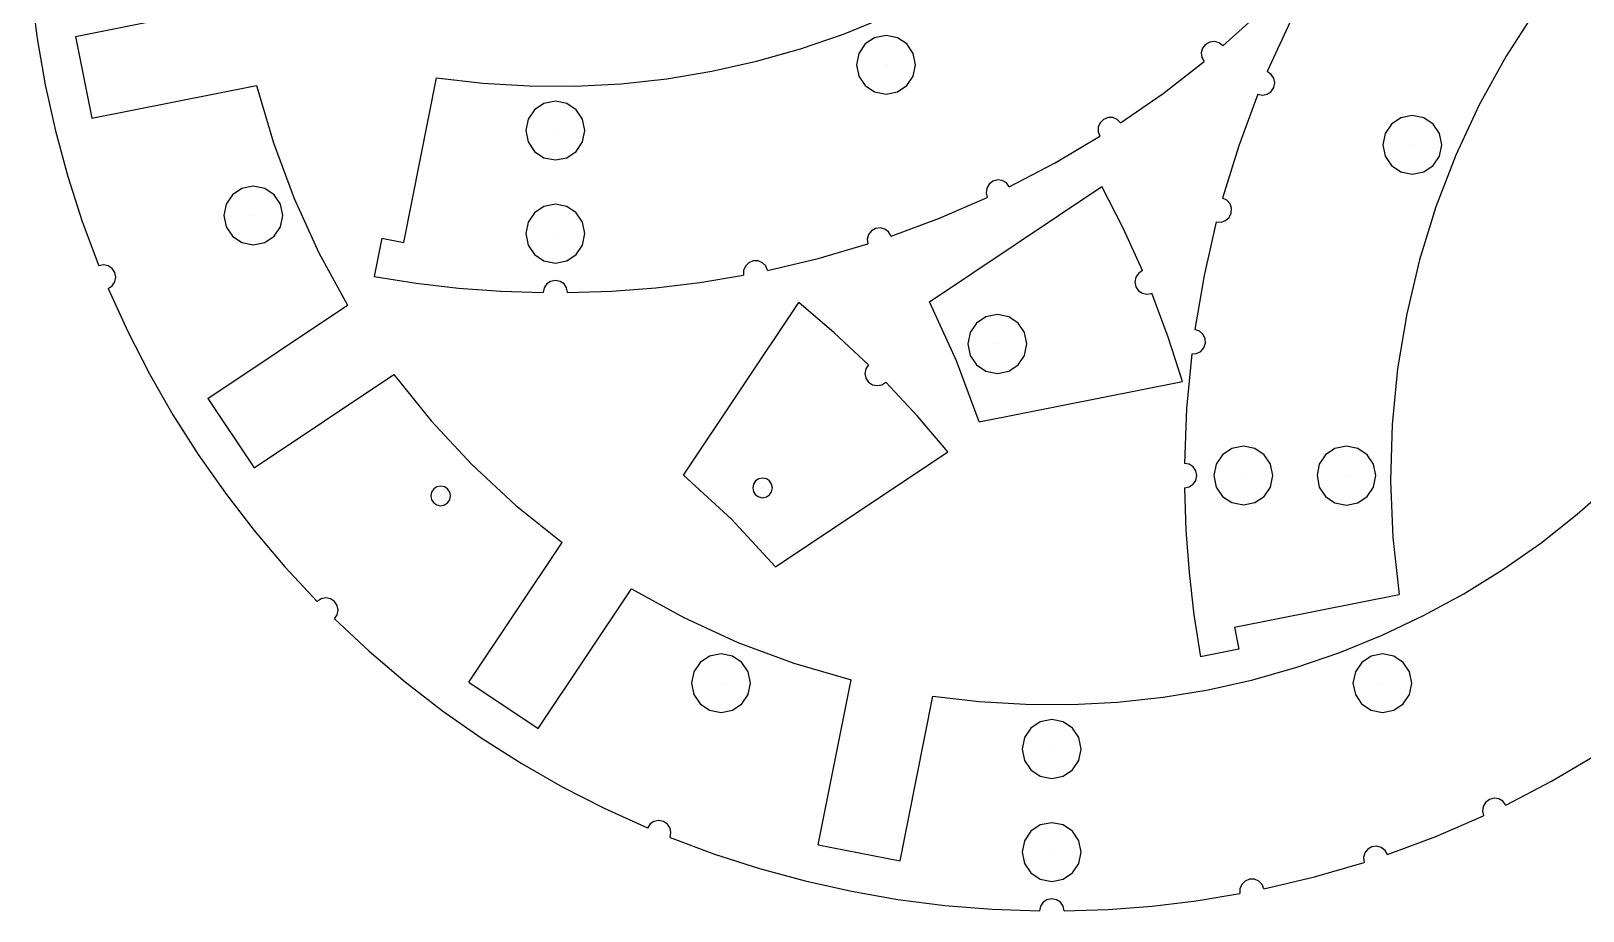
# Model space of a CAD drawing. Extents: x -409 to 102, y 1491 to 1959.
# Drawn here: x -405 to -246.9, y 1491 to 1580.6 of the extents above; entities that cross this region are included whole.
import ezdxf

# ---------------------------------------------------------------- set-up
doc = ezdxf.new("R2010")
doc.units = 0

msp = doc.modelspace()

# ---------------------------------------------------------------- linework, layer by layer
at = {"layer": 'Layer 1'}
for p, q in [((-404.953115, 1584.58485), (-404.34333, 1579.815595)), ((-400.418, 1580.01), (-383.6382, 1583.34904)), ((-322.216265, 1580.255298), (-317.909312, 1582.010253)), ((-283.596, 1579.05), (-279.674823, 1582.582969)), ((-251.704079, 1582.7614), (-254.761543, 1577.997965)), ((-276.731989, 1581.50541), (-279.06895, 1576.4287)), ((-404.34333, 1579.815595), (-403.515304, 1575.0819)), ((-400.418, 1580.01), (-398.75907, 1571.67302)), ((-331.083033, 1577.478863), (-326.611025, 1578.743733)), ((-326.611025, 1578.743733), (-322.216265, 1580.255298)), ((-320.007374, 1579.241311), (-320.650296, 1578.287725)), ((-319.053792, 1579.884242), (-320.007374, 1579.241311)), ((-317.88606, 1580.12), (-319.053792, 1579.884242)), ((-316.718288, 1579.884242), (-317.88606, 1580.12)), ((-315.764685, 1579.241311), (-316.718288, 1579.884242)), ((-315.121755, 1578.287725), (-315.764685, 1579.241311)), ((-285.659795, 1578.815113), (-285.793604, 1578.357293)), ((-285.35058, 1579.20027), (-285.659795, 1578.815113)), ((-284.916643, 1579.436163), (-285.35058, 1579.20027)), ((-284.442345, 1579.486564), (-284.916643, 1579.436163)), ((-283.983519, 1579.35625), (-284.442345, 1579.486564)), ((-283.596, 1579.05), (-283.983519, 1579.35625)), ((-335.621728, 1576.463996), (-331.083033, 1577.478863)), ((-320.650296, 1578.287725), (-320.88605, 1577.12)), ((-320.88605, 1577.12), (-320.650296, 1575.952263)), ((-317.887, 1577.12), (-317.887, 1577.12)), ((-317.887, 1577.12), (-317.887, 1577.12)), ((-314.886, 1577.12), (-315.121755, 1578.287725)), ((-315.121755, 1575.952263), (-314.886, 1577.12)), ((-314.886, 1577.12), (-314.886, 1577.12)), ((-289.687137, 1574.216744), (-285.51406, 1577.44834)), ((-285.793604, 1578.357293), (-285.746826, 1577.882608)), ((-285.746826, 1577.882608), (-285.51428, 1577.44686)), ((-254.761543, 1577.997965), (-257.484156, 1573.048783)), ((-367.001, 1559.03), (-363.66189, 1575.8099)), ((-363.663, 1575.81), (-358.945932, 1575.255419)), ((-344.856944, 1575.197494), (-340.216552, 1575.702437)), ((-340.216552, 1575.702437), (-335.621728, 1576.463996)), ((-320.650296, 1575.952263), (-320.007374, 1574.998671)), ((-315.764685, 1574.998671), (-315.121755, 1575.952263)), ((-278.660153, 1576.151389), (-279.06834, 1576.42963)), ((-278.398569, 1575.752446), (-278.660153, 1576.151389)), ((-278.304863, 1575.284685), (-278.398569, 1575.752446)), ((-403.515304, 1575.0819), (-402.470527, 1570.391273)), ((-398.759, 1571.68), (-381.9792, 1575.01901)), ((-381.979, 1575.02), (-380.27903, 1569.188386)), ((-358.945932, 1575.255419), (-354.232194, 1574.970678)), ((-354.232194, 1574.970678), (-349.532344, 1574.952472)), ((-349.532344, 1574.952472), (-344.856944, 1575.197494)), ((-320.007374, 1574.998671), (-319.053792, 1574.355739)), ((-319.053792, 1574.355739), (-317.88606, 1574.11998)), ((-317.88606, 1574.11998), (-316.718288, 1574.355739)), ((-316.718288, 1574.355739), (-315.764685, 1574.998671)), ((-294.018, 1571.2), (-289.687137, 1574.216744)), ((-280.025, 1574.12), (-281.962379, 1568.877702)), ((-280.025, 1574.12), (-279.539606, 1574.028104)), ((-279.539606, 1574.028104), (-279.072532, 1574.125244)), ((-279.072532, 1574.125244), (-278.67552, 1574.38976)), ((-278.67552, 1574.38976), (-278.40031, 1574.79999)), ((-278.40031, 1574.79999), (-278.304863, 1575.284685)), ((-353.684314, 1572.551338), (-354.327236, 1571.597742)), ((-352.730732, 1573.194271), (-353.684314, 1572.551338)), ((-351.563, 1573.43003), (-352.730732, 1573.194271)), ((-350.395237, 1573.194271), (-351.563, 1573.43003)), ((-349.441655, 1572.551338), (-350.395237, 1573.194271)), ((-348.798746, 1571.597743), (-349.441655, 1572.551338)), ((-257.484156, 1573.048783), (-259.864087, 1567.932293)), ((-354.327236, 1571.597742), (-354.56299, 1570.43)), ((-348.563, 1570.43), (-348.798746, 1571.597743)), ((-296.286054, 1570.787234), (-296.298351, 1570.309977)), ((-296.096305, 1571.225323), (-296.286054, 1570.787234)), ((-295.74121, 1571.56936), (-296.096305, 1571.225323)), ((-295.28077, 1571.749402), (-295.74121, 1571.56936)), ((-294.803457, 1571.740007), (-295.28077, 1571.749402)), ((-294.364218, 1571.552949), (-294.803457, 1571.740007)), ((-294.018, 1571.2), (-294.364218, 1571.552949)), ((-266.427251, 1571.083975), (-267.070929, 1570.134095)), ((-265.474928, 1571.724023), (-266.427251, 1571.083975)), ((-264.30993, 1571.95862), (-265.474928, 1571.724023)), ((-263.144928, 1571.724004), (-264.30993, 1571.95862)), ((-262.192565, 1571.083949), (-263.144928, 1571.724004)), ((-261.548902, 1570.134074), (-262.192565, 1571.083949)), ((-402.470527, 1570.391273), (-401.210491, 1565.751225)), ((-354.56299, 1570.43), (-354.327236, 1569.262279)), ((-354.327236, 1569.262279), (-353.684314, 1568.308693)), ((-351.563, 1570.42), (-351.563, 1570.42)), ((-351.563, 1570.42), (-351.563, 1570.42)), ((-349.441677, 1568.308693), (-348.798754, 1569.262279)), ((-348.798754, 1569.262279), (-348.563, 1570.43)), ((-348.563, 1570.43), (-348.563, 1570.43)), ((-300.664864, 1567.153503), (-296.12159, 1569.83982)), ((-296.298351, 1570.309977), (-296.12109, 1569.84844)), ((-267.070929, 1570.134095), (-267.30999, 1568.97)), ((-261.31, 1568.97), (-261.548902, 1570.134074)), ((-380.27903, 1569.188386), (-378.162665, 1563.503196)), ((-353.684314, 1568.308693), (-352.730732, 1567.66576)), ((-352.730732, 1567.66576), (-351.563, 1567.43)), ((-351.563, 1567.43), (-350.395262, 1567.66576)), ((-350.395262, 1567.66576), (-349.441677, 1568.308693)), ((-281.962379, 1568.877702), (-283.61667, 1563.5393)), ((-267.30999, 1568.97), (-267.071077, 1567.805945)), ((-267.071077, 1567.805945), (-266.427383, 1566.856082)), ((-264.31, 1568.97), (-264.31, 1568.97)), ((-264.31, 1568.97), (-264.31, 1568.97)), ((-262.19267, 1566.856056), (-261.54902, 1567.805924)), ((-259.864087, 1567.932293), (-261.893505, 1562.666933)), ((-261.54902, 1567.805924), (-261.31, 1568.97)), ((-261.31, 1568.97), (-261.31, 1568.97)), ((-305.338, 1564.7), (-300.664864, 1567.153503)), ((-266.427383, 1566.856082), (-265.474977, 1566.216034)), ((-265.474977, 1566.216034), (-264.30993, 1565.98142)), ((-264.30993, 1565.98142), (-263.144968, 1566.216015)), ((-263.144968, 1566.216015), (-262.19267, 1566.856056)), ((-401.210491, 1565.751225), (-399.736685, 1561.169264)), ((-383.484912, 1564.534008), (-384.43723, 1563.893955)), ((-382.31994, 1564.76861), (-383.484912, 1564.534008)), ((-381.154937, 1564.53399), (-382.31994, 1564.76861)), ((-380.20257, 1563.893929), (-381.154937, 1564.53399)), ((-313.481, 1552.99), (-295.926, 1564.7216)), ((-307.638126, 1564.571866), (-307.71035, 1564.100608)), ((-307.395272, 1564.982121), (-307.638126, 1564.571866)), ((-307.0006, 1565.27867), (-307.395272, 1564.982121)), ((-306.521994, 1565.399919), (-307.0006, 1565.27867)), ((-306.050121, 1565.33162), (-306.521994, 1565.399919)), ((-305.637838, 1565.092179), (-306.050121, 1565.33162)), ((-305.338, 1564.7), (-305.637838, 1565.092179)), ((-293.761686, 1560.484304), (-295.92584, 1564.71461)), ((-385.080901, 1562.944077), (-385.31993, 1561.78)), ((-384.43723, 1563.893955), (-385.080901, 1562.944077)), ((-379.558903, 1562.944055), (-380.20257, 1563.893929)), ((-379.32, 1561.78), (-379.558903, 1562.944055)), ((-378.162665, 1563.503196), (-375.639133, 1557.986683)), ((-351.563, 1562.93002), (-352.730732, 1562.694263)), ((-350.395237, 1562.694263), (-351.563, 1562.93002)), ((-312.435564, 1561.521984), (-307.59293, 1563.62116)), ((-307.71035, 1564.100608), (-307.59313, 1563.62105)), ((-283.175009, 1563.322666), (-283.61697, 1563.54479)), ((-282.862785, 1562.961214), (-283.175009, 1563.322666)), ((-282.708293, 1562.509257), (-282.862785, 1562.961214)), ((-385.31993, 1561.78), (-385.081019, 1560.615922)), ((-382.321, 1561.78), (-382.321, 1561.78)), ((-382.321, 1561.78), (-382.321, 1561.78)), ((-379.559025, 1560.615905), (-379.32, 1561.78)), ((-379.32, 1561.78), (-379.32, 1561.78)), ((-353.684314, 1562.051333), (-354.327236, 1561.097741)), ((-352.730732, 1562.694263), (-353.684314, 1562.051333)), ((-349.441655, 1562.051333), (-350.395237, 1562.694263)), ((-348.798746, 1561.097741), (-349.441655, 1562.051333)), ((-317.378, 1559.67), (-312.435564, 1561.521984)), ((-283.319046, 1561.258294), (-282.95928, 1561.572464)), ((-282.95928, 1561.572464), (-282.73953, 1562.01562)), ((-282.73953, 1562.01562), (-282.708293, 1562.509257)), ((-261.893505, 1562.666933), (-263.564578, 1557.271143)), ((-399.736685, 1561.169264), (-398.0506, 1556.6529)), ((-385.081019, 1560.615922), (-384.437335, 1559.666047)), ((-380.202679, 1559.666025), (-379.559025, 1560.615905)), ((-354.327236, 1561.097741), (-354.56299, 1559.93)), ((-354.56299, 1559.93), (-354.327236, 1558.762276)), ((-351.563, 1559.93), (-351.563, 1559.93)), ((-351.563, 1559.93), (-351.563, 1559.93)), ((-348.798754, 1558.762276), (-348.563, 1559.93)), ((-348.563, 1559.93), (-348.798746, 1561.097741)), ((-348.563, 1559.93), (-348.563, 1559.93)), ((-319.677394, 1559.83069), (-319.807421, 1559.371441)), ((-319.385215, 1560.208114), (-319.677394, 1559.83069)), ((-318.95618, 1560.45357), (-319.385215, 1560.208114)), ((-318.465625, 1560.514175), (-318.95618, 1560.45357)), ((-318.005547, 1560.387127), (-318.465625, 1560.514175)), ((-317.626242, 1560.097409), (-318.005547, 1560.387127)), ((-317.378, 1559.67), (-317.626242, 1560.097409)), ((-291.792, 1556.16), (-293.761686, 1560.484304)), ((-284.264, 1561.13), (-285.500541, 1555.679684)), ((-284.264, 1561.13), (-283.770172, 1561.101382)), ((-283.770172, 1561.101382), (-283.319046, 1561.258294)), ((-384.437335, 1559.666047), (-383.484951, 1559.025994)), ((-383.484951, 1559.025994), (-382.31994, 1558.79138)), ((-382.31994, 1558.79138), (-381.154978, 1559.025977)), ((-381.154978, 1559.025977), (-380.202679, 1559.666025)), ((-369.224, 1559.47), (-369.99921, 1555.5674)), ((-369.224, 1559.47), (-367.00154, 1559.02814)), ((-354.327236, 1558.762276), (-353.684314, 1557.808694)), ((-349.441677, 1557.808694), (-348.798754, 1558.762276)), ((-324.816313, 1557.401621), (-319.7498, 1558.88092)), ((-319.807421, 1559.371441), (-319.75, 1558.88051)), ((-397.563962, 1556.752685), (-398.04987, 1556.66)), ((-397.09622, 1556.65584), (-397.563962, 1556.752685)), ((-396.698596, 1556.391167), (-397.09622, 1556.65584)), ((-375.639133, 1557.986683), (-372.71766, 1552.6611)), ((-353.684314, 1557.808694), (-352.730732, 1557.165767)), ((-352.730732, 1557.165767), (-351.563, 1556.93001)), ((-351.563, 1556.93001), (-350.395262, 1557.165767)), ((-350.395262, 1557.165767), (-349.441677, 1557.808694)), ((-332.212554, 1556.62613), (-332.398791, 1556.18661)), ((-331.875609, 1556.96425), (-332.212554, 1556.62613)), ((-331.41932, 1557.15436), (-331.875609, 1556.96425)), ((-330.924988, 1557.15334), (-331.41932, 1557.15436)), ((-330.484295, 1556.969899), (-330.924988, 1557.15334)), ((-330.144034, 1556.635098), (-330.484295, 1556.969899)), ((-329.951, 1556.18), (-330.144034, 1556.635098)), ((-329.951, 1556.18), (-324.816313, 1557.401621)), ((-263.564578, 1557.271143), (-264.869473, 1551.763363)), ((-396.42304, 1555.98037), (-396.698596, 1556.391167)), ((-396.684642, 1554.627749), (-396.422085, 1555.026757)), ((-396.327746, 1555.49498), (-396.42304, 1555.98037)), ((-396.422085, 1555.026757), (-396.327746, 1555.49498)), ((-369.999, 1555.56), (-365.730298, 1554.885656)), ((-352.047012, 1555.07237), (-352.44315, 1554.807125)), ((-351.563, 1555.16954), (-352.047012, 1555.07237)), ((-351.079007, 1555.07237), (-351.563, 1555.16954)), ((-350.682895, 1554.807125), (-351.079007, 1555.07237)), ((-336.849176, 1554.963567), (-332.4035, 1555.69392)), ((-332.398791, 1556.18661), (-332.40296, 1555.6923)), ((-292.463546, 1555.482991), (-292.557688, 1555.014763)), ((-292.557688, 1555.014763), (-292.46223, 1554.52945)), ((-292.201189, 1555.882087), (-292.463546, 1555.482991)), ((-291.792, 1556.16), (-292.201189, 1555.882087)), ((-285.500541, 1555.679684), (-286.44393, 1550.1711)), ((-397.094, 1554.35), (-396.684642, 1554.627749)), ((-397.094, 1554.35), (-395.093799, 1549.958417)), ((-365.730298, 1554.885656), (-361.439231, 1554.388561)), ((-361.439231, 1554.388561), (-357.131299, 1554.069233)), ((-357.131299, 1554.069233), (-352.812, 1553.92819)), ((-352.711698, 1554.413203), (-352.81294, 1553.93)), ((-352.44315, 1554.807125), (-352.711698, 1554.413203)), ((-350.414336, 1554.413203), (-350.682895, 1554.807125)), ((-350.313, 1553.93), (-350.414336, 1554.413203)), ((-350.313, 1553.93), (-345.810202, 1554.080995)), ((-345.810202, 1554.080995), (-341.320169, 1554.425721)), ((-341.320169, 1554.425721), (-336.849176, 1554.963567)), ((-292.46223, 1554.52945), (-292.18654, 1554.118785)), ((-292.18654, 1554.118785), (-291.788869, 1553.854263)), ((-291.788869, 1553.854263), (-291.321138, 1553.757557)), ((-291.321138, 1553.757557), (-290.83527, 1553.85034)), ((-289.169984, 1549.401599), (-290.83496, 1553.85206)), ((-386.943, 1543.15), (-372.719, 1552.65382)), ((-338.507, 1535.35), (-326.7754, 1552.9077)), ((-323.157599, 1549.821402), (-326.77589, 1552.90148)), ((-310.707309, 1546.972793), (-313.48165, 1552.9846)), ((-308.671314, 1550.821342), (-309.314236, 1549.867744)), ((-307.717732, 1551.46428), (-308.671314, 1550.821342)), ((-306.55, 1551.70004), (-307.717732, 1551.46428)), ((-305.382288, 1551.46428), (-306.55, 1551.70004)), ((-304.4287, 1550.821342), (-305.382288, 1551.46428)), ((-303.785763, 1549.867744), (-304.4287, 1550.821342)), ((-264.869473, 1551.763363), (-265.800361, 1546.162032)), ((-395.093799, 1549.958417), (-392.896662, 1545.670627)), ((-319.683, 1546.58), (-323.157599, 1549.821402)), ((-309.314236, 1549.867744), (-309.54999, 1548.7)), ((-309.54999, 1548.7), (-309.314236, 1547.532281)), ((-306.551, 1548.7), (-306.551, 1548.7)), ((-306.551, 1548.7), (-306.551, 1548.7)), ((-303.55, 1548.7), (-303.785763, 1549.867744)), ((-303.785754, 1547.532281), (-303.55, 1548.7)), ((-303.55, 1548.7), (-303.55, 1548.7)), ((-287.709, 1544.88), (-289.169984, 1549.401599)), ((-285.975566, 1550.00669), (-286.44371, 1550.16858)), ((-285.617945, 1549.689144), (-285.975566, 1550.00669)), ((-285.405172, 1549.260836), (-285.617945, 1549.689144)), ((-285.531957, 1548.298018), (-285.37157, 1548.76666)), ((-285.37157, 1548.76666), (-285.405172, 1549.260836)), ((-309.314236, 1547.532281), (-308.671314, 1546.578698)), ((-304.428678, 1546.578698), (-303.785754, 1547.532281)), ((-286.77, 1547.69), (-287.284554, 1542.124904)), ((-286.77, 1547.69), (-286.275938, 1547.725203)), ((-286.275938, 1547.725203), (-285.848335, 1547.93937)), ((-285.848335, 1547.93937), (-285.531957, 1548.298018)), ((-392.896662, 1545.670627), (-390.506851, 1541.493013)), ((-382.22, 1536.09), (-367.996, 1545.59383)), ((-367.996, 1545.59), (-364.19376, 1540.852875)), ((-319.953737, 1546.166727), (-320.042831, 1545.698001)), ((-320.042831, 1545.698001), (-319.95051, 1545.229923)), ((-319.683, 1546.58), (-319.953737, 1546.166727)), ((-308.418, 1540.76), (-310.707309, 1546.972793)), ((-308.671314, 1546.578698), (-307.717732, 1545.935768)), ((-307.717732, 1545.935768), (-306.55, 1545.70001)), ((-306.55, 1545.70001), (-305.382262, 1545.935768)), ((-305.382262, 1545.935768), (-304.428678, 1546.578698)), ((-265.800361, 1546.162032), (-266.349409, 1540.485588)), ((-319.95051, 1545.229923), (-319.677, 1544.81859)), ((-319.677, 1544.81859), (-319.265651, 1544.544896)), ((-319.265651, 1544.544896), (-318.79758, 1544.452507)), ((-318.79758, 1544.452507), (-318.328879, 1544.54166)), ((-318.328879, 1544.54166), (-317.91564, 1544.81259)), ((-314.674078, 1541.338279), (-317.91551, 1544.81282)), ((-308.419, 1540.76), (-287.7075, 1544.87953)), ((-386.943, 1543.15), (-382.22017, 1536.083)), ((-390.506851, 1541.493013), (-387.928625, 1537.431962)), ((-364.19376, 1540.852875), (-360.062884, 1536.41035)), ((-311.594, 1537.72), (-314.674078, 1541.338279)), ((-287.284554, 1542.124904), (-287.50078, 1536.5403)), ((-266.349409, 1540.485588), (-266.508786, 1534.752472)), ((-329.152, 1525.99), (-311.5942, 1537.7216)), ((-282.672957, 1538.043985), (-283.625252, 1537.403944)), ((-281.508, 1538.27858), (-282.672957, 1538.043985)), ((-280.342983, 1538.043968), (-281.508, 1538.27858)), ((-279.390596, 1537.403921), (-280.342983, 1538.043968)), ((-272.175806, 1538.054233), (-273.129388, 1537.411306)), ((-271.00807, 1538.28999), (-272.175806, 1538.054233)), ((-269.840292, 1538.054233), (-271.00807, 1538.28999)), ((-268.886686, 1537.411306), (-269.840292, 1538.054233)), ((-387.928625, 1537.431962), (-385.166246, 1533.49386)), ((-360.062884, 1536.41035), (-355.620366, 1532.27945)), ((-287.01618, 1536.440201), (-287.501, 1536.53997)), ((-286.620599, 1536.171976), (-287.01618, 1536.440201)), ((-286.354061, 1535.775255), (-286.620599, 1536.171976)), ((-284.268905, 1536.454076), (-284.50793, 1535.29)), ((-283.625252, 1537.403944), (-284.268905, 1536.454076)), ((-278.746911, 1536.454059), (-279.390596, 1537.403921)), ((-278.508, 1535.29), (-278.746911, 1536.454059)), ((-273.772308, 1536.457724), (-274.00806, 1535.29)), ((-273.129388, 1537.411306), (-273.772308, 1536.457724)), ((-268.243755, 1536.457724), (-268.886686, 1537.411306)), ((-268.008, 1535.29), (-268.243755, 1536.457724)), ((-333.643534, 1530.853775), (-338.50731, 1535.34633)), ((-331.168094, 1534.747105), (-331.38241, 1534.429243)), ((-330.85023, 1534.961414), (-331.168094, 1534.747105)), ((-330.461, 1535.04), (-330.85023, 1534.961414)), ((-330.071744, 1534.961414), (-330.461, 1535.04)), ((-329.753884, 1534.747105), (-330.071744, 1534.961414)), ((-329.539581, 1534.429243), (-329.753884, 1534.747105)), ((-286.620599, 1534.408016), (-286.354061, 1534.804737)), ((-286.25637, 1535.29), (-286.354061, 1535.775255)), ((-286.354061, 1534.804737), (-286.25637, 1535.29)), ((-284.50793, 1535.29), (-284.269027, 1534.125928)), ((-281.508, 1535.29), (-281.508, 1535.29)), ((-281.508, 1535.29), (-281.508, 1535.29)), ((-278.747029, 1534.125911), (-278.508, 1535.29)), ((-278.508, 1535.29), (-278.508, 1535.29)), ((-274.00806, 1535.29), (-273.772308, 1534.122258)), ((-271.01, 1535.29), (-271.01, 1535.29)), ((-271.01, 1535.29), (-271.01, 1535.29)), ((-268.243755, 1534.122258), (-268.008, 1535.29)), ((-268.008, 1535.29), (-268.008, 1535.29)), ((-266.508786, 1534.752472), (-266.27066, 1528.981123)), ((-247.518253, 1531.350049), (-243.9599, 1534.4959)), ((-385.166246, 1533.49386), (-382.223975, 1529.685092)), ((-364.165409, 1533.619243), (-364.24399, 1533.23)), ((-364.24399, 1533.23), (-364.165409, 1532.840748)), ((-363.951106, 1533.937105), (-364.165409, 1533.619243)), ((-363.633246, 1534.151414), (-363.951106, 1533.937105)), ((-363.24399, 1534.23), (-363.633246, 1534.151414)), ((-363.244, 1533.23), (-363.244, 1533.23)), ((-363.244, 1533.23), (-363.244, 1533.23)), ((-362.85477, 1534.151414), (-363.24399, 1534.23)), ((-362.536909, 1533.937105), (-362.85477, 1534.151414)), ((-362.322591, 1533.619243), (-362.536909, 1533.937105)), ((-362.244, 1533.23), (-362.322591, 1533.619243)), ((-362.322591, 1532.840748), (-362.244, 1533.23)), ((-362.244, 1533.23), (-362.244, 1533.23)), ((-331.38241, 1534.429243), (-331.461, 1534.04)), ((-331.461, 1534.04), (-331.382419, 1533.650748)), ((-331.382419, 1533.650748), (-331.168116, 1533.332887)), ((-331.168116, 1533.332887), (-330.850256, 1533.118583)), ((-330.850256, 1533.118583), (-330.461, 1533.04)), ((-330.461, 1534.04), (-330.461, 1534.04)), ((-330.461, 1534.04), (-330.461, 1534.04)), ((-330.461, 1533.04), (-330.07177, 1533.118583)), ((-330.07177, 1533.118583), (-329.753906, 1533.332887)), ((-329.753906, 1533.332887), (-329.53959, 1533.650748)), ((-329.53959, 1533.650748), (-329.461, 1534.04)), ((-329.461, 1534.04), (-329.539581, 1534.429243)), ((-329.461, 1534.04), (-329.461, 1534.04)), ((-287.501, 1534.04), (-287.01618, 1534.139787)), ((-287.501, 1534.04), (-287.359987, 1529.720713)), ((-287.01618, 1534.139787), (-286.620599, 1534.408016)), ((-284.269027, 1534.125928), (-283.625361, 1533.176056)), ((-283.625361, 1533.176056), (-282.672997, 1532.536004)), ((-280.343023, 1532.535987), (-279.390701, 1533.176034)), ((-279.390701, 1533.176034), (-278.747029, 1534.125911)), ((-273.772308, 1534.122258), (-273.129388, 1533.168662)), ((-273.129388, 1533.168662), (-272.175806, 1532.525729)), ((-269.840292, 1532.525729), (-268.886686, 1533.168663)), ((-268.886686, 1533.168663), (-268.243755, 1534.122258)), ((-364.165409, 1532.840748), (-363.951106, 1532.522887)), ((-363.951106, 1532.522887), (-363.633246, 1532.308583)), ((-363.633246, 1532.308583), (-363.24399, 1532.23)), ((-363.24399, 1532.23), (-362.85477, 1532.308583)), ((-362.85477, 1532.308583), (-362.536909, 1532.522887)), ((-362.536909, 1532.522887), (-362.322591, 1532.840748)), ((-355.620366, 1532.27945), (-350.8832, 1528.4772)), ((-282.672997, 1532.536004), (-281.508, 1532.30139)), ((-281.508, 1532.30139), (-280.343023, 1532.535987)), ((-272.175806, 1532.525729), (-271.00807, 1532.28997)), ((-271.00807, 1532.28997), (-269.840292, 1532.525729)), ((-251.227772, 1528.427748), (-247.518253, 1531.350049)), ((-329.151, 1525.99), (-333.643534, 1530.853775)), ((-287.359987, 1529.720713), (-287.040659, 1525.412756)), ((-382.223975, 1529.685092), (-379.106073, 1526.012044)), ((-360.387, 1514.25), (-350.88317, 1528.474)), ((-266.27066, 1528.981123), (-265.6272, 1523.18998)), ((-255.077897, 1525.732304), (-251.227772, 1528.427748)), ((-379.106073, 1526.012044), (-375.8168, 1522.4811)), ((-287.040659, 1525.412756), (-286.543556, 1521.121646)), ((-259.058069, 1523.267025), (-255.077897, 1525.732304)), ((-353.32, 1509.53), (-343.81618, 1523.754)), ((-343.815, 1523.75), (-338.489345, 1520.828507)), ((-375.403231, 1522.749877), (-375.81669, 1522.47869)), ((-374.934134, 1522.839166), (-375.403231, 1522.749877)), ((-374.465642, 1522.746717), (-374.934134, 1522.839166)), ((-374.054, 1522.47269), (-374.465642, 1522.746717)), ((-373.780501, 1522.060828), (-374.054, 1522.47269)), ((-373.68855, 1521.592264), (-373.780501, 1522.060828)), ((-282.405, 1519.85), (-265.6278, 1523.18904)), ((-263.157727, 1521.035215), (-259.058069, 1523.267025)), ((-374.05, 1520.71), (-373.778324, 1521.12324)), ((-374.05, 1520.71), (-370.521494, 1517.41815)), ((-373.778324, 1521.12324), (-373.68855, 1521.592264)), ((-338.489345, 1520.828507), (-332.972801, 1518.304977)), ((-286.543556, 1521.121646), (-285.86922, 1516.8529)), ((-267.366313, 1519.040182), (-263.157727, 1521.035215)), ((-282.405, 1519.85), (-281.96316, 1517.62749)), ((-271.673265, 1517.285232), (-267.366313, 1519.040182)), ((-370.521494, 1517.41815), (-366.850755, 1514.297559)), ((-334.69493, 1517.13861), (-335.859893, 1516.904014)), ((-333.529924, 1516.903997), (-334.69493, 1517.13861)), ((-332.972801, 1518.304977), (-327.287607, 1516.188619)), ((-285.868, 1516.86), (-281.96279, 1517.63523)), ((-276.068025, 1515.773671), (-271.673265, 1517.285232)), ((-267.343, 1517.13861), (-268.507971, 1516.904014)), ((-266.177987, 1516.903997), (-267.343, 1517.13861)), ((-336.812199, 1516.26397), (-337.45587, 1515.314093)), ((-335.859893, 1516.904014), (-336.812199, 1516.26397)), ((-332.577561, 1516.263948), (-333.529924, 1516.903997)), ((-331.9339, 1515.314077), (-332.577561, 1516.263948)), ((-327.287607, 1516.188619), (-321.456, 1514.48864)), ((-280.540033, 1514.508807), (-276.068025, 1515.773671)), ((-269.460283, 1516.26397), (-270.103936, 1515.314093)), ((-268.507971, 1516.904014), (-269.460283, 1516.26397)), ((-265.2256, 1516.263948), (-266.177987, 1516.903997)), ((-264.581913, 1515.314077), (-265.2256, 1516.263948)), ((-366.850755, 1514.297559), (-363.044163, 1511.352496)), ((-360.387, 1514.25), (-353.31999, 1509.5272)), ((-337.45587, 1515.314093), (-337.69493, 1514.15)), ((-337.69493, 1514.15), (-337.456018, 1512.985947)), ((-334.696, 1514.15), (-334.696, 1514.15)), ((-334.696, 1514.15), (-334.696, 1514.15)), ((-331.933997, 1512.98593), (-331.695, 1514.15)), ((-331.695, 1514.15), (-331.9339, 1515.314077)), ((-331.695, 1514.15), (-331.695, 1514.15)), ((-324.795, 1497.71), (-321.45602, 1514.4899)), ((-285.078728, 1513.493946), (-280.540033, 1514.508807)), ((-270.103936, 1515.314093), (-270.34293, 1514.15)), ((-270.34293, 1514.15), (-270.104028, 1512.985947)), ((-267.344, 1514.15), (-267.344, 1514.15)), ((-267.344, 1514.15), (-267.344, 1514.15)), ((-264.58206, 1512.98593), (-264.343, 1514.15)), ((-264.343, 1514.15), (-264.581913, 1515.314077)), ((-264.343, 1514.15), (-264.343, 1514.15)), ((-337.456018, 1512.985947), (-336.81233, 1512.036088)), ((-332.577648, 1512.036065), (-331.933997, 1512.98593)), ((-316.458, 1496.05), (-313.11894, 1512.8298)), ((-313.12, 1512.84), (-308.402932, 1512.285408)), ((-294.313944, 1512.227457), (-289.673552, 1512.732394)), ((-289.673552, 1512.732394), (-285.078728, 1513.493946)), ((-270.104028, 1512.985947), (-269.460365, 1512.036088)), ((-265.225731, 1512.036065), (-264.58206, 1512.98593)), ((-363.044163, 1511.352496), (-359.108101, 1508.58723)), ((-336.81233, 1512.036088), (-335.859942, 1511.396042)), ((-335.859942, 1511.396042), (-334.69493, 1511.16143)), ((-334.69493, 1511.16143), (-333.529957, 1511.396025)), ((-333.529957, 1511.396025), (-332.577648, 1512.036065)), ((-308.402932, 1512.285408), (-303.689194, 1512.000658)), ((-303.689194, 1512.000658), (-298.989344, 1511.982443)), ((-298.989344, 1511.982443), (-294.313944, 1512.227457)), ((-269.460365, 1512.036088), (-268.508002, 1511.396042)), ((-268.508002, 1511.396042), (-267.343, 1511.16143)), ((-267.343, 1511.16143), (-266.178037, 1511.396025)), ((-266.178037, 1511.396025), (-265.225731, 1512.036065)), ((-303.140377, 1509.571311), (-303.783298, 1508.617725)), ((-302.186796, 1510.214242), (-303.140377, 1509.571311)), ((-301.01906, 1510.45), (-302.186796, 1510.214242)), ((-299.851288, 1510.214242), (-301.01906, 1510.45)), ((-298.897685, 1509.571311), (-299.851288, 1510.214242)), ((-298.254755, 1508.617725), (-298.897685, 1509.571311)), ((-359.108101, 1508.58723), (-355.048952, 1506.006029)), ((-303.783298, 1508.617725), (-304.01905, 1507.45)), ((-298.019, 1507.45), (-298.254755, 1508.617725)), ((-355.048952, 1506.006029), (-350.873097, 1503.613161)), ((-304.01905, 1507.45), (-303.783298, 1506.282281)), ((-303.783298, 1506.282281), (-303.140378, 1505.328698)), ((-301.02, 1507.45), (-301.02, 1507.45)), ((-301.02, 1507.45), (-301.02, 1507.45)), ((-298.897685, 1505.328698), (-298.254755, 1506.282281)), ((-298.254755, 1506.282281), (-298.019, 1507.45)), ((-298.019, 1507.45), (-298.019, 1507.45)), ((-250.120859, 1504.183529), (-245.57758, 1506.86988)), ((-303.140378, 1505.328698), (-302.186796, 1504.685768)), ((-302.186796, 1504.685768), (-301.01906, 1504.45001)), ((-301.01906, 1504.45001), (-299.851288, 1504.685768)), ((-299.851288, 1504.685768), (-298.897685, 1505.328698)), ((-350.873097, 1503.613161), (-346.586919, 1501.412895)), ((-254.794, 1501.73), (-250.120859, 1504.183529)), ((-346.586919, 1501.412895), (-342.1968, 1499.4095)), ((-257.096784, 1501.603816), (-257.168141, 1501.13138)), ((-256.853937, 1502.015287), (-257.096784, 1501.603816)), ((-256.45849, 1502.31269), (-256.853937, 1502.015287)), ((-255.97877, 1502.433994), (-256.45849, 1502.31269)), ((-255.505986, 1502.364905), (-255.97877, 1502.433994)), ((-255.093332, 1502.124036), (-255.505986, 1502.364905)), ((-254.794, 1501.73), (-255.093332, 1502.124036)), ((-341.919017, 1499.818746), (-342.19632, 1499.40755)), ((-341.51949, 1500.082645), (-341.919017, 1499.818746)), ((-341.050176, 1500.177607), (-341.51949, 1500.082645)), ((-340.56351, 1500.08199), (-341.050176, 1500.177607)), ((-340.151988, 1499.805199), (-340.56351, 1500.08199)), ((-339.887575, 1499.406001), (-340.151988, 1499.805199)), ((-302.186796, 1499.714232), (-303.140377, 1499.071303)), ((-301.01906, 1499.94999), (-302.186796, 1499.714232)), ((-299.851288, 1499.714232), (-301.01906, 1499.94999)), ((-298.897685, 1499.071303), (-299.851288, 1499.714232)), ((-261.89254, 1498.55198), (-257.04992, 1500.65116)), ((-257.168141, 1501.13138), (-257.04912, 1500.65108)), ((-339.792002, 1498.9368), (-339.887575, 1499.406001)), ((-339.887, 1498.45), (-339.792002, 1498.9368)), ((-339.887, 1498.45), (-335.362782, 1496.757456)), ((-303.783298, 1498.117719), (-304.01905, 1496.95)), ((-303.140377, 1499.071303), (-303.783298, 1498.117719)), ((-298.254755, 1498.117719), (-298.897685, 1499.071303)), ((-298.019, 1496.95), (-298.254755, 1498.117719)), ((-266.835, 1496.7), (-261.89254, 1498.55198)), ((-335.362782, 1496.757456), (-330.772587, 1495.277991)), ((-324.795, 1497.71), (-316.45805, 1496.05111)), ((-304.01905, 1496.95), (-303.783298, 1495.782262)), ((-301.02, 1496.95), (-301.02, 1496.95)), ((-301.02, 1496.95), (-301.02, 1496.95)), ((-298.254755, 1495.782262), (-298.019, 1496.95)), ((-298.019, 1496.95), (-298.019, 1496.95)), ((-269.138794, 1496.864774), (-269.267507, 1496.403187)), ((-268.846384, 1497.244421), (-269.138794, 1496.864774)), ((-268.41574, 1497.49128), (-268.846384, 1497.244421)), ((-267.923097, 1497.551719), (-268.41574, 1497.49128)), ((-267.461517, 1497.423019), (-267.923097, 1497.551719)), ((-267.081864, 1497.130629), (-267.461517, 1497.423019)), ((-266.835, 1496.7), (-267.081864, 1497.130629)), ((-330.772587, 1495.277991), (-326.123968, 1494.01311)), ((-303.783298, 1495.782262), (-303.140378, 1494.828678)), ((-298.897685, 1494.828678), (-298.254755, 1495.782262)), ((-274.273249, 1494.431566), (-269.2068, 1495.9109)), ((-269.267507, 1496.403187), (-269.20706, 1495.91051)), ((-326.123968, 1494.01311), (-321.424475, 1492.964318)), ((-303.140378, 1494.828678), (-302.186796, 1494.185754)), ((-302.186796, 1494.185754), (-301.01906, 1493.95)), ((-301.01906, 1493.95), (-299.851288, 1494.185754)), ((-299.851288, 1494.185754), (-298.897685, 1494.828678)), ((-281.669811, 1493.656382), (-281.855971, 1493.216707)), ((-281.332821, 1493.994639), (-281.669811, 1493.656382)), ((-280.87639, 1494.18482), (-281.332821, 1493.994639)), ((-280.381934, 1494.183779), (-280.87639, 1494.18482)), ((-279.941169, 1494.000234), (-280.381934, 1494.183779)), ((-279.600917, 1493.665277), (-279.941169, 1494.000234)), ((-279.408, 1493.21), (-279.600917, 1493.665277)), ((-279.408, 1493.21), (-274.273249, 1494.431566)), ((-321.424475, 1492.964318), (-316.68166, 1492.133118)), ((-316.68166, 1492.133118), (-311.903075, 1491.521015)), ((-301.900958, 1491.840385), (-302.169183, 1491.444818)), ((-301.504238, 1492.106907), (-301.900958, 1491.840385)), ((-301.019, 1492.20459), (-301.504238, 1492.106907)), ((-300.533737, 1492.106907), (-301.019, 1492.20459)), ((-300.137016, 1491.840385), (-300.533737, 1492.106907)), ((-299.868787, 1491.444818), (-300.137016, 1491.840385)), ((-290.776206, 1491.455735), (-286.305218, 1491.993588)), ((-286.305218, 1491.993588), (-281.8595, 1492.72394)), ((-281.855971, 1493.216707), (-281.85991, 1492.72227)), ((-311.903075, 1491.521015), (-307.096271, 1491.129515)), ((-307.096271, 1491.129515), (-302.2688, 1490.96012)), ((-302.169183, 1491.444818), (-302.26894, 1490.96)), ((-299.769, 1490.96), (-299.868787, 1491.444818)), ((-299.769, 1490.96), (-295.266216, 1491.110999)), ((-295.266216, 1491.110999), (-290.776206, 1491.455735))]:
    msp.add_line(p, q, dxfattribs=at)

doc.saveas('drawing.dxf')
